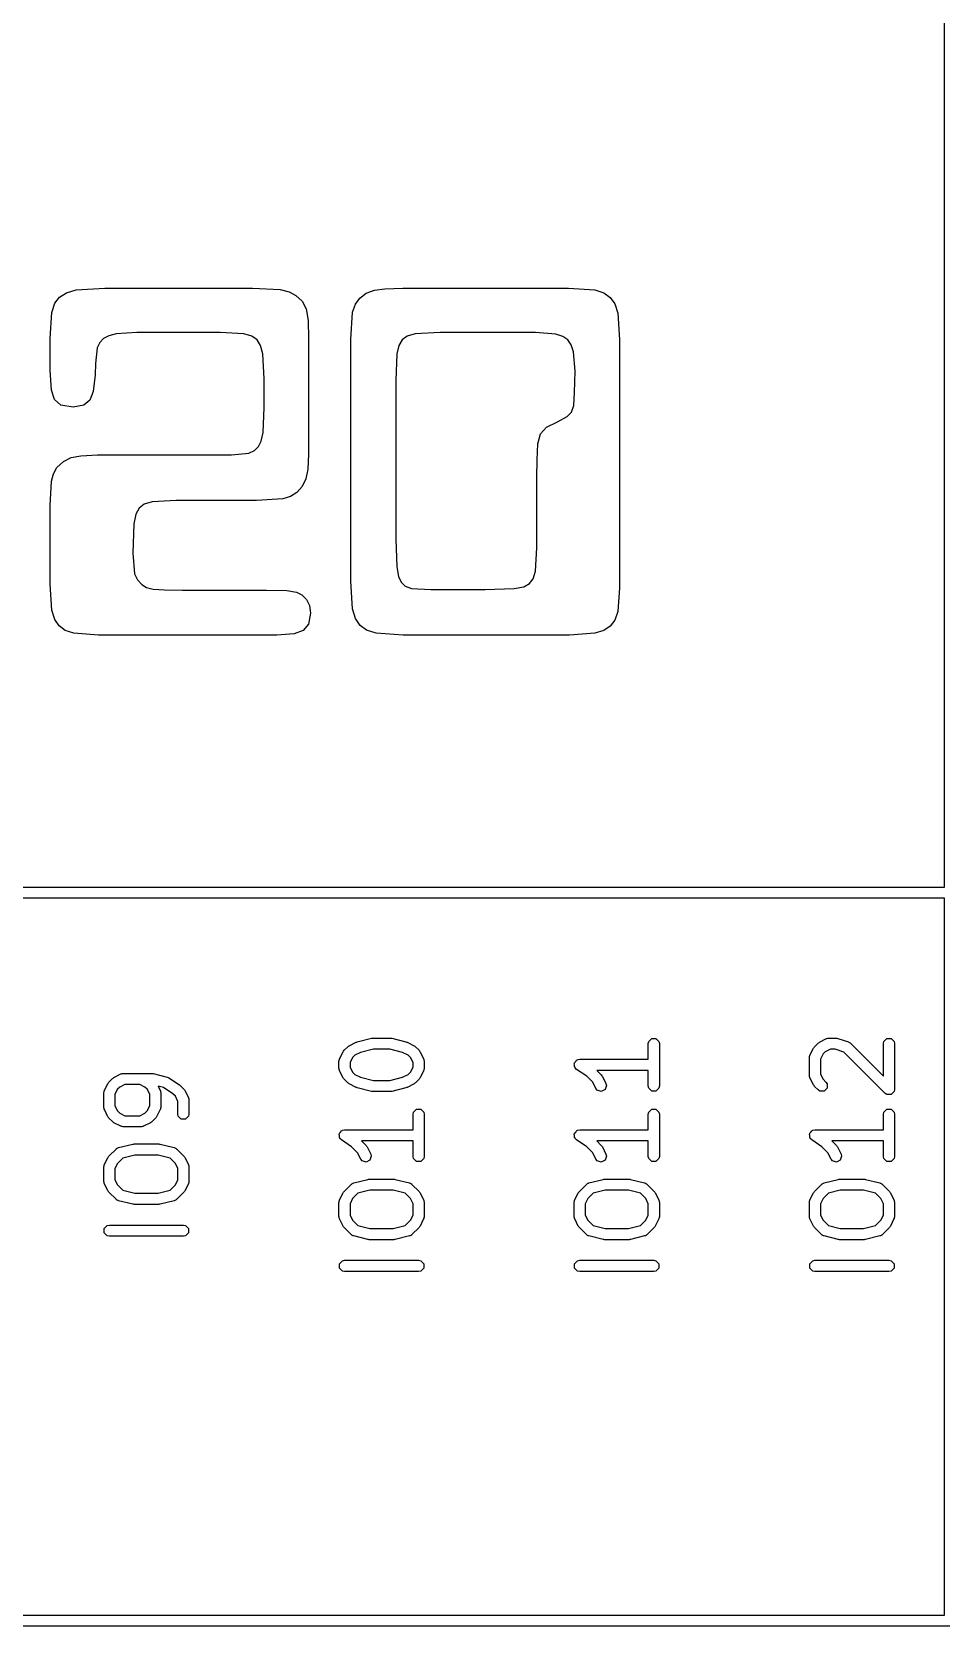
# Model space of a CAD drawing. Extents: x 172.1 to 230.8, y -103.3 to -68.9.
# Drawn here: x 209.83 to 219.71, y -103.32 to -86.11 of the extents above; entities that cross this region are included whole.
import ezdxf

# ---------------------------------------------------------------- set-up
doc = ezdxf.new("R2010")
doc.units = 0
doc.layers.add('BLACK', color=7, linetype='CONTINUOUS')

msp = doc.modelspace()

# ---------------------------------------------------------------- linework, layer by layer
at = {"layer": 'BLACK', "linetype": 'CONTINUOUS'}
for p, q in [((219.681576, -95.34), (219.681576, -77.46)), ((210.075342, -89.036637), (210.126448, -88.969057)), ((210.126448, -88.969057), (210.199422, -88.922483)), ((210.199422, -88.922483), (210.305966, -88.891632)), ((210.305966, -88.891632), (210.613224, -88.871849)), ((210.613224, -88.871849), (212.208129, -88.871849)), ((212.208129, -88.871849), (212.509525, -88.888946)), ((212.509525, -88.888946), (212.607216, -88.914271)), ((212.607216, -88.914271), (212.67732, -88.951472)), ((212.67732, -88.951472), (212.745708, -89.0118)), ((213.321047, -89.045439), (213.368283, -88.980293)), ((213.368283, -88.980293), (213.438809, -88.927912)), ((213.438809, -88.927912), (213.528018, -88.894563)), ((213.528018, -88.894563), (213.638647, -88.878633)), ((213.638647, -88.878633), (213.832833, -88.871849)), ((213.832833, -88.871849), (215.623621, -88.871849)), ((215.623621, -88.871849), (215.905722, -88.891632)), ((215.905722, -88.891632), (216.004452, -88.92291)), ((216.004452, -88.92291), (216.074005, -88.971988)), ((216.074005, -88.971988), (216.12294, -89.041931)), ((210.023377, -89.416755), (210.043161, -89.134654)), ((210.043161, -89.134654), (210.075342, -89.036637)), ((212.745708, -89.0118), (212.789183, -89.095087)), ((212.789183, -89.095087), (212.809211, -89.222826)), ((213.271074, -89.42799), (213.290858, -89.131967)), ((213.290858, -89.131967), (213.321047, -89.045439)), ((216.12294, -89.041931), (216.154361, -89.143203)), ((216.154361, -89.143203), (216.174145, -89.42799)), ((212.809211, -89.222826), (212.814829, -89.416755)), ((210.023377, -89.758206), (210.023377, -89.416755)), ((210.533845, -89.517871), (210.514794, -89.685666)), ((210.56055, -89.460934), (210.533845, -89.517871)), ((210.6015, -89.417243), (210.56055, -89.460934)), ((210.656376, -89.386583), (210.6015, -89.417243)), ((210.735589, -89.365708), (210.656376, -89.386583)), ((210.960293, -89.351786), (210.735589, -89.365708)), ((211.861304, -89.351786), (210.960293, -89.351786)), ((212.116294, -89.365708), (211.861304, -89.351786)), ((212.201271, -89.390029), (212.116294, -89.365708)), ((212.258443, -89.430676), (212.201271, -89.390029)), ((212.297071, -89.490566), (212.258443, -89.430676)), ((212.320969, -89.58113), (212.297071, -89.490566)), ((212.814829, -89.416755), (212.814829, -90.664836)), ((213.271074, -89.870069), (213.271074, -89.42799)), ((213.789006, -89.49044), (213.76762, -89.583817)), ((213.824528, -89.430676), (213.789006, -89.49044)), ((213.879836, -89.390277), (213.824528, -89.430676)), ((213.966678, -89.365708), (213.879836, -89.390277)), ((214.235833, -89.351786), (213.966678, -89.365708)), ((215.265561, -89.351786), (214.235833, -89.351786)), ((215.484159, -89.368394), (215.265561, -89.351786)), ((215.562014, -89.393513), (215.484159, -89.368394)), ((215.615317, -89.430921), (215.562014, -89.393513)), ((215.652791, -89.48367), (215.615317, -89.430921)), ((215.677599, -89.559148), (215.652791, -89.48367)), ((216.174145, -89.42799), (216.174145, -92.108555)), ((210.514794, -89.685666), (210.509176, -89.808764)), ((212.334647, -89.853217), (212.320969, -89.58113)), ((213.76762, -89.583817), (213.756629, -89.870069)), ((215.694207, -89.769441), (215.677599, -89.559148)), ((210.038862, -89.975026), (210.023377, -89.758206)), ((210.509176, -89.808764), (210.489628, -89.990192)), ((212.334647, -90.161207), (212.334647, -89.853217)), ((215.68859, -89.998785), (215.694207, -89.769441)), ((210.072714, -90.076699), (210.038862, -89.975026)), ((210.489628, -89.990192), (210.454221, -90.082316)), ((213.271074, -92.035771), (213.271074, -89.870069)), ((213.756629, -89.870069), (213.756629, -91.582456)), ((215.678524, -90.140636), (215.68859, -89.998785)), ((210.140962, -90.13485), (210.072714, -90.076699)), ((210.272016, -90.157787), (210.140962, -90.13485)), ((210.388808, -90.13685), (210.272016, -90.157787)), ((210.454221, -90.082316), (210.388808, -90.13685)), ((212.323412, -90.430851), (212.334647, -90.161207)), ((215.656106, -90.2103), (215.678524, -90.140636)), ((215.320272, -90.445505), (215.386461, -90.37321)), ((215.386461, -90.37321), (215.50321, -90.316057)), ((215.50321, -90.316057), (215.608694, -90.260127)), ((215.608694, -90.260127), (215.656106, -90.2103)), ((212.274808, -90.58448), (212.304187, -90.52528)), ((212.304187, -90.52528), (212.323412, -90.430851)), ((215.291207, -90.554438), (215.320272, -90.445505)), ((210.168574, -90.743136), (210.252233, -90.702205)), ((210.252233, -90.702205), (210.356137, -90.682111)), ((210.356137, -90.682111), (210.535066, -90.673628)), ((210.535066, -90.673628), (211.821981, -90.673628)), ((211.821981, -90.673628), (211.984403, -90.673628)), ((211.984403, -90.673628), (212.16905, -90.654577)), ((212.16905, -90.654577), (212.230294, -90.627039)), ((212.230294, -90.627039), (212.274808, -90.58448)), ((212.814829, -90.664836), (212.806517, -90.828975)), ((215.285589, -90.726385), (215.291207, -90.554438)), ((210.037543, -90.956706), (210.060042, -90.878377)), ((210.060042, -90.878377), (210.097627, -90.811137)), ((210.097627, -90.811137), (210.168574, -90.743136)), ((212.806517, -90.828975), (212.786252, -90.930816)), ((215.279972, -90.91665), (215.285589, -90.726385)), ((210.023377, -91.218778), (210.037543, -90.956706)), ((212.747358, -91.014046), (212.688799, -91.079316)), ((212.786252, -90.930816), (212.747358, -91.014046)), ((215.279972, -91.677711), (215.279972, -90.91665)), ((210.023377, -92.069476), (210.023377, -91.218778)), ((211.041164, -91.204389), (210.985694, -91.249309)), ((211.124912, -91.178722), (211.041164, -91.204389)), ((211.385519, -91.165045), (211.124912, -91.178722)), ((212.25307, -91.165045), (211.385519, -91.165045)), ((212.537613, -91.147948), (212.25307, -91.165045)), ((212.620413, -91.121823), (212.537613, -91.147948)), ((212.688799, -91.079316), (212.620413, -91.121823)), ((210.950213, -91.315185), (210.928785, -91.419302)), ((210.985694, -91.249309), (210.950213, -91.315185)), ((210.928785, -91.419302), (210.917794, -91.733642)), ((213.756629, -91.582456), (213.76762, -91.883119)), ((210.917794, -91.733642), (210.936845, -91.957369)), ((215.266294, -91.930013), (215.279972, -91.677711)), ((213.76762, -91.883119), (213.786511, -91.985705)), ((215.241884, -92.011282), (215.266294, -91.930013)), ((210.043161, -92.351332), (210.023377, -92.069476)), ((210.936845, -91.957369), (210.966241, -92.023777)), ((210.966241, -92.023777), (211.015736, -92.074605)), ((211.015736, -92.074605), (211.064096, -92.10709)), ((213.290858, -92.334724), (213.271074, -92.035771)), ((213.786511, -91.985705), (213.813782, -92.047739)), ((213.813782, -92.047739), (213.857694, -92.090603)), ((213.857694, -92.090603), (213.925157, -92.11515)), ((215.03695, -92.117592), (215.140485, -92.096638)), ((215.140485, -92.096638), (215.201325, -92.063614)), ((215.201325, -92.063614), (215.241884, -92.011282)), ((211.064096, -92.10709), (211.137613, -92.12321)), ((211.137613, -92.12321), (211.259979, -92.131514)), ((211.259979, -92.131514), (211.452686, -92.1342)), ((211.452686, -92.1342), (212.359316, -92.1342)), ((212.359316, -92.1342), (212.581088, -92.137131)), ((212.581088, -92.137131), (212.686357, -92.157159)), ((212.686357, -92.157159), (212.744173, -92.184803)), ((212.744173, -92.184803), (212.793579, -92.235561)), ((212.793579, -92.235561), (212.825783, -92.301439)), ((213.925157, -92.11515), (214.134961, -92.128583)), ((214.134961, -92.128583), (214.722609, -92.128583)), ((214.722609, -92.128583), (215.03695, -92.117592)), ((216.174145, -92.108555), (216.154117, -92.365498)), ((210.073951, -92.450164), (210.043161, -92.351332)), ((212.837055, -92.38284), (212.81496, -92.499589)), ((212.825783, -92.301439), (212.837055, -92.38284)), ((213.32207, -92.439129), (213.290858, -92.334724)), ((213.370969, -92.514242), (213.32207, -92.439129)), ((216.154117, -92.365498), (216.123159, -92.45642)), ((210.12083, -92.519616), (210.073951, -92.450164)), ((210.187399, -92.568908), (210.12083, -92.519616)), ((210.280809, -92.600216), (210.187399, -92.568908)), ((210.546057, -92.62), (210.280809, -92.600216)), ((212.658161, -92.604262), (212.471179, -92.62)), ((212.755966, -92.567976), (212.658161, -92.604262)), ((212.81496, -92.499589), (212.755966, -92.567976)), ((213.441995, -92.567431), (213.370969, -92.514242)), ((213.545115, -92.600216), (213.441995, -92.567431)), ((213.83845, -92.62), (213.545115, -92.600216)), ((215.908408, -92.600216), (215.634856, -92.62)), ((216.004864, -92.569733), (215.908408, -92.600216)), ((216.073761, -92.522791), (216.004864, -92.569733)), ((216.123159, -92.45642), (216.073761, -92.522791)), ((212.471179, -92.62), (210.546057, -92.62)), ((215.634856, -92.62), (213.83845, -92.62)), ((206.78, -95.34), (219.681576, -95.34)), ((219.681576, -95.46), (206.72, -95.46)), ((219.681576, -103.200997), (219.681576, -95.46)), ((213.199524, -97.102811), (213.237618, -97.064716)), ((213.237618, -97.064716), (213.245612, -97.059373)), ((213.245612, -97.059373), (213.253212, -97.053476)), ((213.253212, -97.053476), (213.329404, -97.015381)), ((213.329404, -97.015381), (213.33574, -97.013645)), ((213.33574, -97.013645), (213.341684, -97.010838)), ((213.341684, -97.010838), (213.494065, -96.972743)), ((213.516001, -97.090952), (213.377177, -97.125658)), ((213.494065, -96.972743), (213.501409, -96.972385)), ((213.501409, -96.972385), (213.508617, -96.970952)), ((213.508617, -96.970952), (213.699093, -96.970952)), ((213.691705, -97.090952), (213.516001, -97.090952)), ((213.830532, -97.125658), (213.691705, -97.090952)), ((213.699093, -96.970952), (213.7063, -96.972385)), ((213.7063, -96.972385), (213.713645, -96.972743)), ((213.713645, -96.972743), (213.866026, -97.010839)), ((213.866026, -97.010839), (213.871965, -97.013644)), ((213.871965, -97.013644), (213.878307, -97.015381)), ((213.878307, -97.015381), (213.954497, -97.053476)), ((213.954497, -97.053476), (213.962095, -97.059373)), ((213.962095, -97.059373), (213.97009, -97.064715)), ((213.97009, -97.064715), (214.008186, -97.10281)), ((216.483855, -97.030952), (216.488422, -97.007991)), ((216.483855, -97.199523), (216.483855, -97.030952)), ((216.488422, -97.007991), (216.520894, -96.975519)), ((216.520894, -96.975519), (216.566816, -96.975519)), ((216.566816, -96.975519), (216.599288, -97.007991)), ((216.599288, -97.007991), (216.603855, -97.030952)), ((216.603855, -97.030952), (216.603855, -97.488095)), ((218.230189, -97.1565), (218.268284, -97.080309)), ((218.268284, -97.080309), (218.274186, -97.072703)), ((218.274186, -97.072703), (218.279524, -97.064716)), ((218.279524, -97.064716), (218.317618, -97.026621)), ((218.317618, -97.026621), (218.325612, -97.021278)), ((218.325612, -97.021278), (218.333212, -97.015381)), ((218.333212, -97.015381), (218.409404, -96.977286)), ((218.450401, -97.090952), (218.395585, -97.118359)), ((218.409404, -96.977286), (218.412301, -96.976492)), ((218.412301, -96.976492), (218.413275, -96.975519)), ((218.413275, -96.975519), (218.422709, -96.973642)), ((218.422709, -96.973642), (218.431983, -96.971103)), ((218.431983, -96.971103), (218.433288, -96.971538)), ((218.433288, -96.971538), (218.436236, -96.970952)), ((218.436236, -96.970952), (218.512426, -96.970952)), ((218.502689, -97.090952), (218.450401, -97.090952)), ((218.594302, -97.121489), (218.502689, -97.090952)), ((218.512426, -96.970952), (218.521859, -96.972828)), ((218.521859, -96.972828), (218.5314, -96.974031)), ((218.5314, -96.974031), (218.645686, -97.012126)), ((218.645686, -97.012126), (218.648296, -97.013614)), ((218.648296, -97.013614), (218.649673, -97.013614)), ((218.649673, -97.013614), (218.657662, -97.018952)), ((218.657662, -97.018952), (218.666024, -97.023719)), ((218.666024, -97.023719), (218.66664, -97.024952)), ((218.66664, -97.024952), (218.669138, -97.026621)), ((218.669138, -97.026621), (219.023855, -97.381337)), ((219.023855, -97.030952), (219.028422, -97.007991)), ((219.023855, -97.381337), (219.023855, -97.030952)), ((219.028422, -97.007991), (219.060894, -96.975519)), ((219.060894, -96.975519), (219.106816, -96.975519)), ((219.106816, -96.975519), (219.139288, -97.007991)), ((219.139288, -97.007991), (219.143855, -97.030952)), ((219.143855, -97.030952), (219.143855, -97.52619)), ((213.143855, -97.221428), (213.144441, -97.21848)), ((213.143855, -97.297618), (213.143855, -97.221428)), ((213.144006, -97.217175), (213.146545, -97.207899)), ((213.144441, -97.21848), (213.144006, -97.217175)), ((213.146545, -97.207899), (213.148422, -97.198467)), ((213.148422, -97.198467), (213.149395, -97.197493)), ((213.149395, -97.197493), (213.150189, -97.194595)), ((213.150189, -97.194595), (213.188284, -97.118404)), ((213.188284, -97.118404), (213.194186, -97.110798)), ((213.194186, -97.110798), (213.199524, -97.102811)), ((213.291262, -97.180777), (213.263855, -97.235592)), ((213.263855, -97.235592), (213.263855, -97.283453)), ((213.315585, -97.156454), (213.291262, -97.180777)), ((213.377177, -97.125658), (213.315585, -97.156454)), ((213.892123, -97.156454), (213.830532, -97.125658)), ((213.916448, -97.180778), (213.892123, -97.156454)), ((213.943855, -97.235592), (213.916448, -97.180778)), ((213.943855, -97.283453), (213.943855, -97.235592)), ((214.008186, -97.10281), (214.013528, -97.110804)), ((214.013528, -97.110804), (214.019426, -97.118404)), ((214.019426, -97.118404), (214.057521, -97.194596)), ((214.057521, -97.194596), (214.058314, -97.197493)), ((214.058314, -97.197493), (214.059288, -97.198467)), ((214.059288, -97.198467), (214.061164, -97.207901)), ((214.061164, -97.207901), (214.063704, -97.217175)), ((214.063704, -97.217175), (214.063268, -97.21848)), ((214.063268, -97.21848), (214.063855, -97.221428)), ((214.063855, -97.221428), (214.063855, -97.297618)), ((215.684996, -97.247879), (215.688422, -97.242739)), ((215.688422, -97.26501), (215.684996, -97.247879)), ((215.688422, -97.236562), (215.700777, -97.224206)), ((215.688422, -97.242739), (215.688422, -97.236562)), ((215.688422, -97.282484), (215.688422, -97.26501)), ((215.700777, -97.224206), (215.710469, -97.209669)), ((215.710469, -97.209669), (215.716526, -97.208457)), ((215.716526, -97.208457), (215.720894, -97.20409)), ((215.720894, -97.20409), (215.743855, -97.199523)), ((215.743855, -97.199523), (216.483855, -97.199523)), ((218.223855, -97.183333), (218.224441, -97.180385)), ((218.223855, -97.373809), (218.223855, -97.183333)), ((218.224006, -97.17908), (218.226545, -97.169804)), ((218.224441, -97.180385), (218.224006, -97.17908)), ((218.226545, -97.169804), (218.228422, -97.160372)), ((218.228422, -97.160372), (218.229395, -97.159398)), ((218.229395, -97.159398), (218.230189, -97.1565)), ((218.371262, -97.142682), (218.343855, -97.197497)), ((218.343855, -97.197497), (218.343855, -97.359644)), ((218.395585, -97.118359), (218.371262, -97.142682)), ((219.041429, -97.568617), (218.594302, -97.121489)), ((210.659524, -97.445669), (210.697618, -97.407574)), ((210.697618, -97.407574), (210.705612, -97.402231)), ((210.705612, -97.402231), (210.713212, -97.396334)), ((210.713212, -97.396334), (210.789404, -97.358239)), ((210.789404, -97.358239), (210.792301, -97.357445)), ((210.792301, -97.357445), (210.793275, -97.356472)), ((210.793275, -97.356472), (210.802709, -97.354595)), ((210.802709, -97.354595), (210.811983, -97.352056)), ((210.811983, -97.352056), (210.813288, -97.352491)), ((210.813288, -97.352491), (210.816236, -97.351905)), ((210.816236, -97.351905), (211.120998, -97.351905)), ((211.120998, -97.351905), (211.128205, -97.353338)), ((211.128205, -97.353338), (211.13555, -97.353696)), ((211.13555, -97.353696), (211.287931, -97.391792)), ((211.287931, -97.391792), (211.297183, -97.396162)), ((211.297183, -97.396162), (211.306661, -97.400077)), ((211.306661, -97.400077), (211.420946, -97.476267)), ((213.144441, -97.300565), (213.143855, -97.297618)), ((213.144006, -97.301871), (213.144441, -97.300565)), ((213.146545, -97.311146), (213.144006, -97.301871)), ((213.148422, -97.320579), (213.146545, -97.311146)), ((213.149395, -97.321552), (213.148422, -97.320579)), ((213.150189, -97.324451), (213.149395, -97.321552)), ((213.188284, -97.400642), (213.150189, -97.324451)), ((213.194186, -97.408247), (213.188284, -97.400642)), ((213.199524, -97.416235), (213.194186, -97.408247)), ((213.237618, -97.45433), (213.199524, -97.416235)), ((213.263855, -97.283453), (213.291262, -97.338268)), ((213.291262, -97.338268), (213.315585, -97.362591)), ((213.315585, -97.362591), (213.377181, -97.393389)), ((213.377181, -97.393389), (213.516001, -97.428095)), ((213.516001, -97.428095), (213.691709, -97.428095)), ((213.691709, -97.428095), (213.830531, -97.393387)), ((213.830531, -97.393387), (213.892123, -97.362591)), ((213.892123, -97.362591), (213.916448, -97.338267)), ((213.916448, -97.338267), (213.943855, -97.283453)), ((214.008186, -97.416236), (213.97009, -97.454331)), ((214.013528, -97.408241), (214.008186, -97.416236)), ((214.019426, -97.400642), (214.013528, -97.408241)), ((214.057521, -97.32445), (214.019426, -97.400642)), ((214.058314, -97.321552), (214.057521, -97.32445)), ((214.059288, -97.320579), (214.058314, -97.321552)), ((214.061164, -97.311144), (214.059288, -97.320579)), ((214.063704, -97.301871), (214.061164, -97.311144)), ((214.063855, -97.297618), (214.063268, -97.300565)), ((214.063268, -97.300565), (214.063704, -97.301871)), ((215.692789, -97.286851), (215.688422, -97.282484)), ((215.694001, -97.292909), (215.692789, -97.286851)), ((215.710573, -97.309446), (215.694001, -97.292909)), ((215.819914, -97.38234), (215.710573, -97.309446)), ((215.885018, -97.447445), (215.819914, -97.38234)), ((216.483855, -97.319523), (215.926802, -97.319523)), ((215.926802, -97.319523), (215.976757, -97.369478)), ((215.976757, -97.369478), (215.982094, -97.377465)), ((215.982094, -97.377465), (215.987997, -97.385071)), ((215.987997, -97.385071), (216.026092, -97.461263)), ((216.483855, -97.488095), (216.483855, -97.319523)), ((218.224441, -97.376756), (218.223855, -97.373809)), ((218.224006, -97.378062), (218.224441, -97.376756)), ((218.226545, -97.387337), (218.224006, -97.378062)), ((218.228422, -97.39677), (218.226545, -97.387337)), ((218.229395, -97.397743), (218.228422, -97.39677)), ((218.230189, -97.400642), (218.229395, -97.397743)), ((218.268284, -97.476832), (218.230189, -97.400642)), ((218.343855, -97.359644), (218.371262, -97.414458)), ((218.371262, -97.414458), (218.402472, -97.445669)), ((210.603855, -97.564286), (210.604441, -97.561338)), ((210.603855, -97.716667), (210.603855, -97.564286)), ((210.604006, -97.560033), (210.606545, -97.550757)), ((210.604441, -97.561338), (210.604006, -97.560033)), ((210.606545, -97.550757), (210.608422, -97.541325)), ((210.608422, -97.541325), (210.609395, -97.540351)), ((210.609395, -97.540351), (210.610189, -97.537453)), ((210.610189, -97.537453), (210.648284, -97.461262)), ((210.648284, -97.461262), (210.654186, -97.453656)), ((210.654186, -97.453656), (210.659524, -97.445669)), ((210.751262, -97.523635), (210.723855, -97.57845)), ((210.723855, -97.57845), (210.723855, -97.702502)), ((210.775585, -97.499312), (210.751262, -97.523635)), ((210.830401, -97.471905), (210.775585, -97.499312)), ((210.992547, -97.471905), (210.830401, -97.471905)), ((211.047361, -97.499312), (210.992547, -97.471905)), ((211.071686, -97.523636), (211.047361, -97.499312)), ((211.099093, -97.57845), (211.071686, -97.523636)), ((211.099093, -97.702502), (211.099093, -97.57845)), ((211.248745, -97.505688), (211.189467, -97.490869)), ((211.189467, -97.490869), (211.212759, -97.537454)), ((211.212759, -97.537454), (211.213552, -97.540351)), ((211.213552, -97.540351), (211.214526, -97.541325)), ((211.214526, -97.541325), (211.216402, -97.550759)), ((211.216402, -97.550759), (211.218942, -97.560033)), ((211.218942, -97.560033), (211.218506, -97.561338)), ((211.218506, -97.561338), (211.219093, -97.564286)), ((211.219093, -97.564286), (211.219093, -97.716667)), ((211.349441, -97.572819), (211.248745, -97.505688)), ((211.376447, -97.599825), (211.349441, -97.572819)), ((211.403855, -97.654641), (211.376447, -97.599825)), ((211.420946, -97.476267), (211.425152, -97.480464)), ((211.425152, -97.480464), (211.43009, -97.483764)), ((211.43009, -97.483764), (211.468186, -97.52186)), ((211.468186, -97.52186), (211.473525, -97.529851)), ((211.473525, -97.529851), (211.479426, -97.537453)), ((211.479426, -97.537453), (211.517521, -97.613643)), ((213.245612, -97.459672), (213.237618, -97.45433)), ((213.253212, -97.46557), (213.245612, -97.459672)), ((213.329404, -97.503665), (213.253212, -97.46557)), ((213.335743, -97.505401), (213.329404, -97.503665)), ((213.341684, -97.508207), (213.335743, -97.505401)), ((213.494065, -97.546304), (213.341684, -97.508207)), ((213.501409, -97.546661), (213.494065, -97.546304)), ((213.508617, -97.548095), (213.501409, -97.546661)), ((213.699093, -97.548095), (213.508617, -97.548095)), ((213.706304, -97.54666), (213.699093, -97.548095)), ((213.713645, -97.546303), (213.706304, -97.54666)), ((213.866026, -97.508207), (213.713645, -97.546303)), ((213.871965, -97.505401), (213.866026, -97.508207)), ((213.878307, -97.503665), (213.871965, -97.505401)), ((213.954497, -97.46557), (213.878307, -97.503665)), ((213.962095, -97.459672), (213.954497, -97.46557)), ((213.97009, -97.454331), (213.962095, -97.459672)), ((215.91876, -97.514928), (215.885018, -97.447445)), ((215.933113, -97.533422), (215.91876, -97.514928)), ((215.976679, -97.547944), (215.933113, -97.533422)), ((216.017753, -97.527408), (215.976679, -97.547944)), ((216.032275, -97.483842), (216.017753, -97.527408)), ((216.026092, -97.461263), (216.032275, -97.483842)), ((216.488422, -97.511056), (216.483855, -97.488095)), ((216.520894, -97.543528), (216.488422, -97.511056)), ((216.566816, -97.543528), (216.520894, -97.543528)), ((216.599288, -97.511056), (216.566816, -97.543528)), ((216.603855, -97.488095), (216.599288, -97.511056)), ((218.274181, -97.48443), (218.268284, -97.476832)), ((218.279523, -97.492425), (218.274181, -97.48443)), ((218.317618, -97.530521), (218.279523, -97.492425)), ((218.337083, -97.543528), (218.317618, -97.530521)), ((218.383005, -97.543528), (218.337083, -97.543528)), ((218.415478, -97.511057), (218.383005, -97.543528)), ((218.402472, -97.445669), (218.415478, -97.465134)), ((218.415478, -97.465134), (218.415478, -97.511057)), ((219.060894, -97.581623), (219.041429, -97.568617)), ((219.106816, -97.581623), (219.060894, -97.581623)), ((219.139288, -97.549151), (219.106816, -97.581623)), ((219.143855, -97.52619), (219.139288, -97.549151)), ((210.604441, -97.719614), (210.603855, -97.716667)), ((210.604006, -97.72092), (210.604441, -97.719614)), ((210.606545, -97.730195), (210.604006, -97.72092)), ((210.608422, -97.739628), (210.606545, -97.730195)), ((210.609395, -97.740601), (210.608422, -97.739628)), ((210.610189, -97.7435), (210.609395, -97.740601)), ((210.648284, -97.81969), (210.610189, -97.7435)), ((210.723855, -97.702502), (210.751262, -97.757317)), ((210.751262, -97.757317), (210.775587, -97.781641)), ((210.775587, -97.781641), (210.830401, -97.809048)), ((210.992549, -97.809048), (211.04736, -97.781641)), ((211.04736, -97.781641), (211.071686, -97.757315)), ((211.071686, -97.757315), (211.099093, -97.702502)), ((211.212759, -97.7435), (211.174664, -97.81969)), ((211.213552, -97.740601), (211.212759, -97.7435)), ((211.214526, -97.739628), (211.213552, -97.740601)), ((211.216402, -97.730195), (211.214526, -97.739628)), ((211.218942, -97.72092), (211.216402, -97.730195)), ((211.219093, -97.716667), (211.218506, -97.719614)), ((211.218506, -97.719614), (211.218942, -97.72092)), ((211.403855, -97.792857), (211.403855, -97.654641)), ((211.517521, -97.613643), (211.518314, -97.616541)), ((211.518314, -97.616541), (211.519288, -97.617515)), ((211.519288, -97.617515), (211.521164, -97.626947)), ((211.521164, -97.626947), (211.523704, -97.636223)), ((211.523704, -97.636223), (211.523268, -97.637528)), ((211.523268, -97.637528), (211.523855, -97.640476)), ((211.523855, -97.640476), (211.523855, -97.792857)), ((213.943855, -97.792857), (213.948422, -97.769896)), ((213.948422, -97.769896), (213.980894, -97.737424)), ((213.980894, -97.737424), (214.026816, -97.737424)), ((214.026816, -97.737424), (214.059288, -97.769896)), ((214.059288, -97.769896), (214.063855, -97.792857)), ((216.483855, -97.792857), (216.488422, -97.769896)), ((216.488422, -97.769896), (216.520894, -97.737424)), ((216.520894, -97.737424), (216.566816, -97.737424)), ((216.566816, -97.737424), (216.599288, -97.769896)), ((216.599288, -97.769896), (216.603855, -97.792857)), ((219.023855, -97.792857), (219.028422, -97.769896)), ((219.028422, -97.769896), (219.060894, -97.737424)), ((219.060894, -97.737424), (219.106816, -97.737424)), ((219.106816, -97.737424), (219.139288, -97.769896)), ((219.139288, -97.769896), (219.143855, -97.792857)), ((210.654184, -97.827291), (210.648284, -97.81969)), ((210.659524, -97.835283), (210.654184, -97.827291)), ((210.697618, -97.873378), (210.659524, -97.835283)), ((210.705618, -97.878724), (210.697618, -97.873378)), ((210.713212, -97.884617), (210.705618, -97.878724)), ((210.789403, -97.922713), (210.713212, -97.884617)), ((210.7923, -97.923506), (210.789403, -97.922713)), ((210.793275, -97.924481), (210.7923, -97.923506)), ((210.802711, -97.926357), (210.793275, -97.924481)), ((210.811982, -97.928897), (210.802711, -97.926357)), ((210.813288, -97.928461), (210.811982, -97.928897)), ((210.816236, -97.929048), (210.813288, -97.928461)), ((211.006712, -97.929048), (210.816236, -97.929048)), ((210.830401, -97.809048), (210.992549, -97.809048)), ((211.009659, -97.928461), (211.006712, -97.929048)), ((211.010966, -97.928897), (211.009659, -97.928461)), ((211.020236, -97.926357), (211.010966, -97.928897)), ((211.029673, -97.924481), (211.020236, -97.926357)), ((211.030647, -97.923506), (211.029673, -97.924481)), ((211.033545, -97.922713), (211.030647, -97.923506)), ((211.109735, -97.884618), (211.033545, -97.922713)), ((211.117333, -97.87872), (211.109735, -97.884618)), ((211.125328, -97.873379), (211.117333, -97.87872)), ((211.163424, -97.835284), (211.125328, -97.873379)), ((211.168768, -97.827285), (211.163424, -97.835284)), ((211.174664, -97.81969), (211.168768, -97.827285)), ((211.408422, -97.815818), (211.403855, -97.792857)), ((211.440894, -97.84829), (211.408422, -97.815818)), ((211.486816, -97.84829), (211.440894, -97.84829)), ((211.519288, -97.815818), (211.486816, -97.84829)), ((211.523855, -97.792857), (211.519288, -97.815818)), ((213.943855, -97.961428), (213.943855, -97.792857)), ((214.063855, -97.792857), (214.063855, -98.25)), ((216.483855, -97.961428), (216.483855, -97.792857)), ((216.603855, -97.792857), (216.603855, -98.25)), ((219.023855, -97.961428), (219.023855, -97.792857)), ((219.143855, -97.792857), (219.143855, -98.25)), ((210.763588, -98.153695), (210.915969, -98.1156)), ((210.915969, -98.1156), (210.923313, -98.115242)), ((210.923313, -98.115242), (210.930521, -98.113809)), ((210.930521, -98.113809), (211.197188, -98.113809)), ((211.197188, -98.113809), (211.204395, -98.115242)), ((211.204395, -98.115242), (211.21174, -98.1156)), ((211.21174, -98.1156), (211.364121, -98.153696)), ((213.144996, -98.009784), (213.148422, -98.004644)), ((213.148422, -98.026915), (213.144996, -98.009784)), ((213.148422, -97.998467), (213.160777, -97.986111)), ((213.148422, -98.004644), (213.148422, -97.998467)), ((213.148422, -98.044389), (213.148422, -98.026915)), ((213.152789, -98.048756), (213.148422, -98.044389)), ((213.154001, -98.054814), (213.152789, -98.048756)), ((213.170573, -98.071351), (213.154001, -98.054814)), ((213.160777, -97.986111), (213.170469, -97.971574)), ((213.170469, -97.971574), (213.176526, -97.970362)), ((213.279914, -98.144245), (213.170573, -98.071351)), ((213.176526, -97.970362), (213.180894, -97.965995)), ((213.180894, -97.965995), (213.203855, -97.961428)), ((213.203855, -97.961428), (213.943855, -97.961428)), ((213.943855, -98.081428), (213.386802, -98.081428)), ((213.386802, -98.081428), (213.436757, -98.131383)), ((213.943855, -98.25), (213.943855, -98.081428)), ((215.684996, -98.009784), (215.688422, -98.004644)), ((215.688422, -98.026915), (215.684996, -98.009784)), ((215.688422, -97.998467), (215.700777, -97.986111)), ((215.688422, -98.004644), (215.688422, -97.998467)), ((215.688422, -98.044389), (215.688422, -98.026915)), ((215.692789, -98.048756), (215.688422, -98.044389)), ((215.694001, -98.054814), (215.692789, -98.048756)), ((215.710573, -98.071351), (215.694001, -98.054814)), ((215.700777, -97.986111), (215.710469, -97.971574)), ((215.710469, -97.971574), (215.716526, -97.970362)), ((215.819914, -98.144245), (215.710573, -98.071351)), ((215.716526, -97.970362), (215.720894, -97.965995)), ((215.720894, -97.965995), (215.743855, -97.961428)), ((215.743855, -97.961428), (216.483855, -97.961428)), ((216.483855, -98.081428), (215.926802, -98.081428)), ((215.926802, -98.081428), (215.976757, -98.131383)), ((216.483855, -98.25), (216.483855, -98.081428)), ((218.224996, -98.009784), (218.228422, -98.004644)), ((218.228422, -98.026915), (218.224996, -98.009784)), ((218.228422, -97.998467), (218.240777, -97.986111)), ((218.228422, -98.004644), (218.228422, -97.998467)), ((218.228422, -98.044389), (218.228422, -98.026915)), ((218.232789, -98.048756), (218.228422, -98.044389)), ((218.234001, -98.054814), (218.232789, -98.048756)), ((218.250573, -98.071351), (218.234001, -98.054814)), ((218.240777, -97.986111), (218.250469, -97.971574)), ((218.250469, -97.971574), (218.256526, -97.970362)), ((218.359914, -98.144245), (218.250573, -98.071351)), ((218.256526, -97.970362), (218.260894, -97.965995)), ((218.260894, -97.965995), (218.283855, -97.961428)), ((218.283855, -97.961428), (219.023855, -97.961428)), ((219.023855, -98.081428), (218.466802, -98.081428)), ((218.466802, -98.081428), (218.516757, -98.131383)), ((219.023855, -98.25), (219.023855, -98.081428)), ((210.610189, -98.337452), (210.648284, -98.261262)), ((210.648284, -98.261262), (210.654179, -98.253665)), ((210.654179, -98.253665), (210.659523, -98.245669)), ((210.659523, -98.245669), (210.735714, -98.169478)), ((210.735714, -98.169478), (210.741116, -98.165868)), ((210.741116, -98.165868), (210.74242, -98.163695)), ((210.74242, -98.163695), (210.749068, -98.160554)), ((210.749068, -98.160554), (210.755179, -98.156471)), ((210.808814, -98.266082), (210.751262, -98.323635)), ((210.755179, -98.156471), (210.757712, -98.156471)), ((210.757712, -98.156471), (210.763588, -98.153695)), ((210.937905, -98.233809), (210.808814, -98.266082)), ((211.1898, -98.233809), (210.937905, -98.233809)), ((211.318895, -98.266082), (211.1898, -98.233809)), ((211.376447, -98.323635), (211.318895, -98.266082)), ((211.364121, -98.153696), (211.369996, -98.156471)), ((211.369996, -98.156471), (211.37253, -98.156471)), ((211.37253, -98.156471), (211.378642, -98.160555)), ((211.378642, -98.160555), (211.385289, -98.163695)), ((211.385289, -98.163695), (211.386592, -98.165868)), ((211.386592, -98.165868), (211.391995, -98.169478)), ((211.391995, -98.169478), (211.468186, -98.245668)), ((211.468186, -98.245668), (211.473528, -98.253663)), ((211.473528, -98.253663), (211.479426, -98.261262)), ((211.479426, -98.261262), (211.517521, -98.337452)), ((213.345018, -98.20935), (213.279914, -98.144245)), ((213.37876, -98.276833), (213.345018, -98.20935)), ((213.393113, -98.295327), (213.37876, -98.276833)), ((213.436679, -98.309849), (213.393113, -98.295327)), ((213.477753, -98.289313), (213.436679, -98.309849)), ((213.436757, -98.131383), (213.442094, -98.13937)), ((213.442094, -98.13937), (213.447997, -98.146976)), ((213.447997, -98.146976), (213.486092, -98.223168)), ((213.492275, -98.245747), (213.477753, -98.289313)), ((213.486092, -98.223168), (213.492275, -98.245747)), ((213.948422, -98.272961), (213.943855, -98.25)), ((213.980894, -98.305433), (213.948422, -98.272961)), ((214.059288, -98.272961), (214.026816, -98.305433)), ((214.063855, -98.25), (214.059288, -98.272961)), ((215.885018, -98.20935), (215.819914, -98.144245)), ((215.91876, -98.276833), (215.885018, -98.20935)), ((215.933113, -98.295327), (215.91876, -98.276833)), ((215.976679, -98.309849), (215.933113, -98.295327)), ((216.017753, -98.289313), (215.976679, -98.309849)), ((215.976757, -98.131383), (215.982094, -98.13937)), ((215.982094, -98.13937), (215.987997, -98.146976)), ((215.987997, -98.146976), (216.026092, -98.223168)), ((216.032275, -98.245747), (216.017753, -98.289313)), ((216.026092, -98.223168), (216.032275, -98.245747)), ((216.488422, -98.272961), (216.483855, -98.25)), ((216.520894, -98.305433), (216.488422, -98.272961)), ((216.599288, -98.272961), (216.566816, -98.305433)), ((216.603855, -98.25), (216.599288, -98.272961)), ((218.425018, -98.20935), (218.359914, -98.144245)), ((218.45876, -98.276833), (218.425018, -98.20935)), ((218.473113, -98.295327), (218.45876, -98.276833)), ((218.516679, -98.309849), (218.473113, -98.295327)), ((218.557753, -98.289313), (218.516679, -98.309849)), ((218.516757, -98.131383), (218.522094, -98.13937)), ((218.522094, -98.13937), (218.527997, -98.146976)), ((218.527997, -98.146976), (218.566092, -98.223168)), ((218.572275, -98.245747), (218.557753, -98.289313)), ((218.566092, -98.223168), (218.572275, -98.245747)), ((219.028422, -98.272961), (219.023855, -98.25)), ((219.060894, -98.305433), (219.028422, -98.272961)), ((219.139288, -98.272961), (219.106816, -98.305433)), ((219.143855, -98.25), (219.139288, -98.272961)), ((210.603855, -98.364285), (210.604441, -98.361337)), ((210.603855, -98.516666), (210.603855, -98.364285)), ((210.604006, -98.360032), (210.606545, -98.350756)), ((210.604441, -98.361337), (210.604006, -98.360032)), ((210.606545, -98.350756), (210.608422, -98.341324)), ((210.608422, -98.341324), (210.609395, -98.34035)), ((210.609395, -98.34035), (210.610189, -98.337452)), ((210.751262, -98.323635), (210.723855, -98.37845)), ((210.723855, -98.37845), (210.723855, -98.502501)), ((211.403855, -98.37845), (211.376447, -98.323635)), ((211.403855, -98.502501), (211.403855, -98.37845)), ((211.517521, -98.337452), (211.518314, -98.34035)), ((211.518314, -98.34035), (211.519288, -98.341324)), ((211.519288, -98.341324), (211.521164, -98.350756)), ((211.521164, -98.350756), (211.523704, -98.360032)), ((211.523704, -98.360032), (211.523268, -98.361337)), ((211.523268, -98.361337), (211.523855, -98.364285)), ((211.523855, -98.364285), (211.523855, -98.516666)), ((214.026816, -98.305433), (213.980894, -98.305433)), ((216.566816, -98.305433), (216.520894, -98.305433)), ((219.106816, -98.305433), (219.060894, -98.305433)), ((210.604441, -98.519613), (210.603855, -98.516666)), ((210.604006, -98.520919), (210.604441, -98.519613)), ((210.606545, -98.530194), (210.604006, -98.520919)), ((210.608422, -98.539627), (210.606545, -98.530194)), ((210.609395, -98.5406), (210.608422, -98.539627)), ((210.610189, -98.543499), (210.609395, -98.5406)), ((210.648284, -98.61969), (210.610189, -98.543499)), ((210.654186, -98.627295), (210.648284, -98.61969)), ((210.659524, -98.635283), (210.654186, -98.627295)), ((210.735714, -98.711473), (210.659524, -98.635283)), ((210.723855, -98.502501), (210.751262, -98.557317)), ((210.751262, -98.557317), (210.808814, -98.614869)), ((210.808814, -98.614869), (210.937905, -98.647143)), ((211.189804, -98.647143), (211.318894, -98.614868)), ((211.318894, -98.614868), (211.376447, -98.557315)), ((211.376447, -98.557315), (211.403855, -98.502501)), ((211.468186, -98.635283), (211.391995, -98.711474)), ((211.473523, -98.627295), (211.468186, -98.635283)), ((211.479426, -98.61969), (211.473523, -98.627295)), ((211.517521, -98.543498), (211.479426, -98.61969)), ((211.518314, -98.5406), (211.517521, -98.543498)), ((211.519288, -98.539627), (211.518314, -98.5406)), ((211.521164, -98.530192), (211.519288, -98.539627)), ((211.523704, -98.520919), (211.521164, -98.530192)), ((211.523855, -98.516666), (211.523268, -98.519613)), ((211.523268, -98.519613), (211.523704, -98.520919)), ((213.150189, -98.718404), (213.188284, -98.642214)), ((213.188284, -98.642214), (213.194179, -98.634617)), ((213.194179, -98.634617), (213.199523, -98.626621)), ((213.199523, -98.626621), (213.275714, -98.55043)), ((213.275714, -98.55043), (213.281116, -98.54682)), ((213.281116, -98.54682), (213.28242, -98.544647)), ((213.28242, -98.544647), (213.289068, -98.541506)), ((213.289068, -98.541506), (213.295179, -98.537423)), ((213.295179, -98.537423), (213.297712, -98.537423)), ((213.297712, -98.537423), (213.303588, -98.534647)), ((213.303588, -98.534647), (213.455969, -98.496552)), ((213.477905, -98.614761), (213.348814, -98.647034)), ((213.455969, -98.496552), (213.463313, -98.496194)), ((213.463313, -98.496194), (213.470521, -98.494761)), ((213.470521, -98.494761), (213.737188, -98.494761)), ((213.7298, -98.614761), (213.477905, -98.614761)), ((213.858895, -98.647034), (213.7298, -98.614761)), ((213.737188, -98.494761), (213.744395, -98.496194)), ((213.744395, -98.496194), (213.75174, -98.496552)), ((213.75174, -98.496552), (213.904121, -98.534648)), ((213.904121, -98.534648), (213.909996, -98.537423)), ((213.909996, -98.537423), (213.91253, -98.537423)), ((213.91253, -98.537423), (213.918642, -98.541507)), ((213.918642, -98.541507), (213.925289, -98.544647)), ((213.925289, -98.544647), (213.926592, -98.54682)), ((213.926592, -98.54682), (213.931995, -98.55043)), ((213.931995, -98.55043), (214.008186, -98.62662)), ((214.008186, -98.62662), (214.013528, -98.634615)), ((214.013528, -98.634615), (214.019426, -98.642214)), ((214.019426, -98.642214), (214.057521, -98.718404)), ((215.690189, -98.718404), (215.728284, -98.642214)), ((215.728284, -98.642214), (215.734179, -98.634617)), ((215.734179, -98.634617), (215.739523, -98.626621)), ((215.739523, -98.626621), (215.815714, -98.55043)), ((215.815714, -98.55043), (215.821116, -98.54682)), ((215.821116, -98.54682), (215.82242, -98.544647)), ((215.82242, -98.544647), (215.829068, -98.541506)), ((215.829068, -98.541506), (215.835179, -98.537423)), ((215.835179, -98.537423), (215.837712, -98.537423)), ((215.837712, -98.537423), (215.843588, -98.534647)), ((215.843588, -98.534647), (215.995969, -98.496552)), ((216.017905, -98.614761), (215.888814, -98.647034)), ((215.995969, -98.496552), (216.003313, -98.496194)), ((216.003313, -98.496194), (216.010521, -98.494761)), ((216.010521, -98.494761), (216.277188, -98.494761)), ((216.2698, -98.614761), (216.017905, -98.614761)), ((216.398895, -98.647034), (216.2698, -98.614761)), ((216.277188, -98.494761), (216.284395, -98.496194)), ((216.284395, -98.496194), (216.29174, -98.496552)), ((216.29174, -98.496552), (216.444121, -98.534648)), ((216.444121, -98.534648), (216.449996, -98.537423)), ((216.449996, -98.537423), (216.45253, -98.537423)), ((216.45253, -98.537423), (216.458642, -98.541507)), ((216.458642, -98.541507), (216.465289, -98.544647)), ((216.465289, -98.544647), (216.466592, -98.54682)), ((216.466592, -98.54682), (216.471995, -98.55043)), ((216.471995, -98.55043), (216.548186, -98.62662)), ((216.548186, -98.62662), (216.553528, -98.634615)), ((216.553528, -98.634615), (216.559426, -98.642214)), ((216.559426, -98.642214), (216.597521, -98.718404)), ((218.230189, -98.718404), (218.268284, -98.642214)), ((218.268284, -98.642214), (218.274179, -98.634617)), ((218.274179, -98.634617), (218.279523, -98.626621)), ((218.279523, -98.626621), (218.355714, -98.55043)), ((218.355714, -98.55043), (218.361116, -98.54682)), ((218.361116, -98.54682), (218.36242, -98.544647)), ((218.36242, -98.544647), (218.369068, -98.541506)), ((218.369068, -98.541506), (218.375179, -98.537423)), ((218.375179, -98.537423), (218.377712, -98.537423)), ((218.377712, -98.537423), (218.383588, -98.534647)), ((218.383588, -98.534647), (218.535969, -98.496552)), ((218.557905, -98.614761), (218.428814, -98.647034)), ((218.535969, -98.496552), (218.543313, -98.496194)), ((218.543313, -98.496194), (218.550521, -98.494761)), ((218.550521, -98.494761), (218.817188, -98.494761)), ((218.8098, -98.614761), (218.557905, -98.614761)), ((218.938895, -98.647034), (218.8098, -98.614761)), ((218.817188, -98.494761), (218.824395, -98.496194)), ((218.824395, -98.496194), (218.83174, -98.496552)), ((218.83174, -98.496552), (218.984121, -98.534648)), ((218.984121, -98.534648), (218.989996, -98.537423)), ((218.989996, -98.537423), (218.99253, -98.537423)), ((218.99253, -98.537423), (218.998642, -98.541507)), ((218.998642, -98.541507), (219.005289, -98.544647)), ((219.005289, -98.544647), (219.006592, -98.54682)), ((219.006592, -98.54682), (219.011995, -98.55043)), ((219.011995, -98.55043), (219.088186, -98.62662)), ((219.088186, -98.62662), (219.093528, -98.634615)), ((219.093528, -98.634615), (219.099426, -98.642214)), ((219.099426, -98.642214), (219.137521, -98.718404)), ((210.741116, -98.715082), (210.735714, -98.711473)), ((210.74242, -98.717256), (210.741116, -98.715082)), ((210.749066, -98.720395), (210.74242, -98.717256)), ((210.755179, -98.72448), (210.749066, -98.720395)), ((210.757713, -98.72448), (210.755179, -98.72448)), ((210.763588, -98.727255), (210.757713, -98.72448)), ((210.915969, -98.765352), (210.763588, -98.727255)), ((210.923313, -98.765709), (210.915969, -98.765352)), ((210.930521, -98.767143), (210.923313, -98.765709)), ((211.197188, -98.767143), (210.930521, -98.767143)), ((210.937905, -98.647143), (211.189804, -98.647143)), ((211.204399, -98.765708), (211.197188, -98.767143)), ((211.21174, -98.765351), (211.204399, -98.765708)), ((211.364121, -98.727255), (211.21174, -98.765351)), ((211.369996, -98.72448), (211.364121, -98.727255)), ((211.37253, -98.72448), (211.369996, -98.72448)), ((211.378643, -98.720395), (211.37253, -98.72448)), ((211.385289, -98.717256), (211.378643, -98.720395)), ((211.386592, -98.715084), (211.385289, -98.717256)), ((211.391995, -98.711474), (211.386592, -98.715084)), ((213.143855, -98.745237), (213.144441, -98.742289)), ((213.143855, -98.897618), (213.143855, -98.745237)), ((213.144006, -98.740984), (213.146545, -98.731708)), ((213.144441, -98.742289), (213.144006, -98.740984)), ((213.146545, -98.731708), (213.148422, -98.722276)), ((213.148422, -98.722276), (213.149395, -98.721302)), ((213.149395, -98.721302), (213.150189, -98.718404)), ((213.291262, -98.704587), (213.263855, -98.759402)), ((213.263855, -98.759402), (213.263855, -98.883453)), ((213.348814, -98.647034), (213.291262, -98.704587)), ((213.916447, -98.704587), (213.858895, -98.647034)), ((213.943855, -98.759402), (213.916447, -98.704587)), ((213.943855, -98.883453), (213.943855, -98.759402)), ((214.057521, -98.718404), (214.058314, -98.721302)), ((214.058314, -98.721302), (214.059288, -98.722276)), ((214.059288, -98.722276), (214.061164, -98.731708)), ((214.061164, -98.731708), (214.063704, -98.740984)), ((214.063704, -98.740984), (214.063268, -98.742289)), ((214.063268, -98.742289), (214.063855, -98.745237)), ((214.063855, -98.745237), (214.063855, -98.897618)), ((215.683855, -98.745237), (215.684441, -98.742289)), ((215.683855, -98.897618), (215.683855, -98.745237)), ((215.684006, -98.740984), (215.686545, -98.731708)), ((215.684441, -98.742289), (215.684006, -98.740984)), ((215.686545, -98.731708), (215.688422, -98.722276)), ((215.688422, -98.722276), (215.689395, -98.721302)), ((215.689395, -98.721302), (215.690189, -98.718404)), ((215.831262, -98.704587), (215.803855, -98.759402)), ((215.803855, -98.759402), (215.803855, -98.883453)), ((215.888814, -98.647034), (215.831262, -98.704587)), ((216.456447, -98.704587), (216.398895, -98.647034)), ((216.483855, -98.759402), (216.456447, -98.704587)), ((216.483855, -98.883453), (216.483855, -98.759402)), ((216.597521, -98.718404), (216.598314, -98.721302)), ((216.598314, -98.721302), (216.599288, -98.722276)), ((216.599288, -98.722276), (216.601164, -98.731708)), ((216.601164, -98.731708), (216.603704, -98.740984)), ((216.603704, -98.740984), (216.603268, -98.742289)), ((216.603268, -98.742289), (216.603855, -98.745237)), ((216.603855, -98.745237), (216.603855, -98.897618)), ((218.223855, -98.745237), (218.224441, -98.742289)), ((218.223855, -98.897618), (218.223855, -98.745237)), ((218.224006, -98.740984), (218.226545, -98.731708)), ((218.224441, -98.742289), (218.224006, -98.740984)), ((218.226545, -98.731708), (218.228422, -98.722276)), ((218.228422, -98.722276), (218.229395, -98.721302)), ((218.229395, -98.721302), (218.230189, -98.718404)), ((218.371262, -98.704587), (218.343855, -98.759402)), ((218.343855, -98.759402), (218.343855, -98.883453)), ((218.428814, -98.647034), (218.371262, -98.704587)), ((218.996447, -98.704587), (218.938895, -98.647034)), ((219.023855, -98.759402), (218.996447, -98.704587)), ((219.023855, -98.883453), (219.023855, -98.759402)), ((219.137521, -98.718404), (219.138314, -98.721302)), ((219.138314, -98.721302), (219.139288, -98.722276)), ((219.139288, -98.722276), (219.141164, -98.731708)), ((219.141164, -98.731708), (219.143704, -98.740984)), ((219.143704, -98.740984), (219.143268, -98.742289)), ((219.143268, -98.742289), (219.143855, -98.745237)), ((219.143855, -98.745237), (219.143855, -98.897618)), ((213.144441, -98.900565), (213.143855, -98.897618)), ((213.144006, -98.901871), (213.144441, -98.900565)), ((213.146545, -98.911146), (213.144006, -98.901871)), ((213.148422, -98.920579), (213.146545, -98.911146)), ((213.149395, -98.921552), (213.148422, -98.920579)), ((213.150189, -98.924451), (213.149395, -98.921552)), ((213.188284, -99.000642), (213.150189, -98.924451)), ((213.263855, -98.883453), (213.291262, -98.938269)), ((213.291262, -98.938269), (213.348814, -98.995821)), ((213.858894, -98.99582), (213.916447, -98.938267)), ((213.916447, -98.938267), (213.943855, -98.883453)), ((214.057521, -98.92445), (214.019426, -99.000642)), ((214.058314, -98.921552), (214.057521, -98.92445)), ((214.059288, -98.920579), (214.058314, -98.921552)), ((214.061164, -98.911144), (214.059288, -98.920579)), ((214.063704, -98.901871), (214.061164, -98.911144)), ((214.063855, -98.897618), (214.063268, -98.900565)), ((214.063268, -98.900565), (214.063704, -98.901871)), ((215.684441, -98.900565), (215.683855, -98.897618)), ((215.684006, -98.901871), (215.684441, -98.900565)), ((215.686545, -98.911146), (215.684006, -98.901871)), ((215.688422, -98.920579), (215.686545, -98.911146)), ((215.689395, -98.921552), (215.688422, -98.920579)), ((215.690189, -98.924451), (215.689395, -98.921552)), ((215.728284, -99.000642), (215.690189, -98.924451)), ((215.803855, -98.883453), (215.831262, -98.938269)), ((215.831262, -98.938269), (215.888814, -98.995821)), ((216.398894, -98.99582), (216.456447, -98.938267)), ((216.456447, -98.938267), (216.483855, -98.883453)), ((216.597521, -98.92445), (216.559426, -99.000642)), ((216.598314, -98.921552), (216.597521, -98.92445)), ((216.599288, -98.920579), (216.598314, -98.921552)), ((216.601164, -98.911144), (216.599288, -98.920579)), ((216.603704, -98.901871), (216.601164, -98.911144)), ((216.603855, -98.897618), (216.603268, -98.900565)), ((216.603268, -98.900565), (216.603704, -98.901871)), ((218.224441, -98.900565), (218.223855, -98.897618)), ((218.224006, -98.901871), (218.224441, -98.900565)), ((218.226545, -98.911146), (218.224006, -98.901871)), ((218.228422, -98.920579), (218.226545, -98.911146)), ((218.229395, -98.921552), (218.228422, -98.920579)), ((218.230189, -98.924451), (218.229395, -98.921552)), ((218.268284, -99.000642), (218.230189, -98.924451)), ((218.343855, -98.883453), (218.371262, -98.938269)), ((218.371262, -98.938269), (218.428814, -98.995821)), ((218.938894, -98.99582), (218.996447, -98.938267)), ((218.996447, -98.938267), (219.023855, -98.883453)), ((219.137521, -98.92445), (219.099426, -99.000642)), ((219.138314, -98.921552), (219.137521, -98.92445)), ((219.139288, -98.920579), (219.138314, -98.921552)), ((219.141164, -98.911144), (219.139288, -98.920579)), ((219.143704, -98.901871), (219.141164, -98.911144)), ((219.143855, -98.897618), (219.143268, -98.900565)), ((219.143268, -98.900565), (219.143704, -98.901871)), ((210.608422, -99.027038), (210.640894, -98.994566)), ((210.608422, -99.07296), (210.608422, -99.027038)), ((210.640894, -99.105432), (210.608422, -99.07296)), ((210.640894, -98.994566), (210.663855, -98.989999)), ((210.663855, -99.109999), (210.640894, -99.105432)), ((210.663855, -98.989999), (211.463855, -98.989999)), ((211.463855, -99.109999), (210.663855, -99.109999)), ((211.463855, -98.989999), (211.486816, -98.994566)), ((211.486816, -99.105432), (211.463855, -99.109999)), ((211.486816, -98.994566), (211.519288, -99.027038)), ((211.519288, -99.07296), (211.486816, -99.105432)), ((211.519288, -99.027038), (211.519288, -99.07296)), ((213.194186, -99.008247), (213.188284, -99.000642)), ((213.199524, -99.016235), (213.194186, -99.008247)), ((213.275714, -99.092425), (213.199524, -99.016235)), ((213.281116, -99.096034), (213.275714, -99.092425)), ((213.28242, -99.098208), (213.281116, -99.096034)), ((213.289066, -99.101347), (213.28242, -99.098208)), ((213.295179, -99.105432), (213.289066, -99.101347)), ((213.297713, -99.105432), (213.295179, -99.105432)), ((213.303588, -99.108207), (213.297713, -99.105432)), ((213.455969, -99.146304), (213.303588, -99.108207)), ((213.348814, -98.995821), (213.477905, -99.028095)), ((213.463313, -99.146661), (213.455969, -99.146304)), ((213.470521, -99.148095), (213.463313, -99.146661)), ((213.737188, -99.148095), (213.470521, -99.148095)), ((213.477905, -99.028095), (213.729804, -99.028095)), ((213.729804, -99.028095), (213.858894, -98.99582)), ((213.744399, -99.14666), (213.737188, -99.148095)), ((213.75174, -99.146303), (213.744399, -99.14666)), ((213.904121, -99.108207), (213.75174, -99.146303)), ((213.909996, -99.105432), (213.904121, -99.108207)), ((213.91253, -99.105432), (213.909996, -99.105432)), ((213.918643, -99.101347), (213.91253, -99.105432)), ((213.925289, -99.098208), (213.918643, -99.101347)), ((213.926592, -99.096036), (213.925289, -99.098208)), ((213.931995, -99.092426), (213.926592, -99.096036)), ((214.008186, -99.016235), (213.931995, -99.092426)), ((214.013523, -99.008247), (214.008186, -99.016235)), ((214.019426, -99.000642), (214.013523, -99.008247)), ((215.734186, -99.008247), (215.728284, -99.000642)), ((215.739524, -99.016235), (215.734186, -99.008247)), ((215.815714, -99.092425), (215.739524, -99.016235)), ((215.821116, -99.096034), (215.815714, -99.092425)), ((215.82242, -99.098208), (215.821116, -99.096034)), ((215.829066, -99.101347), (215.82242, -99.098208)), ((215.835179, -99.105432), (215.829066, -99.101347)), ((215.837713, -99.105432), (215.835179, -99.105432)), ((215.843588, -99.108207), (215.837713, -99.105432)), ((215.995969, -99.146304), (215.843588, -99.108207)), ((215.888814, -98.995821), (216.017905, -99.028095)), ((216.003313, -99.146661), (215.995969, -99.146304)), ((216.010521, -99.148095), (216.003313, -99.146661)), ((216.277188, -99.148095), (216.010521, -99.148095)), ((216.017905, -99.028095), (216.269804, -99.028095)), ((216.269804, -99.028095), (216.398894, -98.99582)), ((216.284399, -99.14666), (216.277188, -99.148095)), ((216.29174, -99.146303), (216.284399, -99.14666)), ((216.444121, -99.108207), (216.29174, -99.146303)), ((216.449996, -99.105432), (216.444121, -99.108207)), ((216.45253, -99.105432), (216.449996, -99.105432)), ((216.458643, -99.101347), (216.45253, -99.105432)), ((216.465289, -99.098208), (216.458643, -99.101347)), ((216.466592, -99.096036), (216.465289, -99.098208)), ((216.471995, -99.092426), (216.466592, -99.096036)), ((216.548186, -99.016235), (216.471995, -99.092426)), ((216.553523, -99.008247), (216.548186, -99.016235)), ((216.559426, -99.000642), (216.553523, -99.008247)), ((218.274186, -99.008247), (218.268284, -99.000642)), ((218.279524, -99.016235), (218.274186, -99.008247)), ((218.355714, -99.092425), (218.279524, -99.016235)), ((218.361116, -99.096034), (218.355714, -99.092425)), ((218.36242, -99.098208), (218.361116, -99.096034)), ((218.369066, -99.101347), (218.36242, -99.098208)), ((218.375179, -99.105432), (218.369066, -99.101347)), ((218.377713, -99.105432), (218.375179, -99.105432)), ((218.383588, -99.108207), (218.377713, -99.105432)), ((218.535969, -99.146304), (218.383588, -99.108207)), ((218.428814, -98.995821), (218.557905, -99.028095)), ((218.543313, -99.146661), (218.535969, -99.146304)), ((218.550521, -99.148095), (218.543313, -99.146661)), ((218.817188, -99.148095), (218.550521, -99.148095)), ((218.557905, -99.028095), (218.809804, -99.028095)), ((218.809804, -99.028095), (218.938894, -98.99582)), ((218.824399, -99.14666), (218.817188, -99.148095)), ((218.83174, -99.146303), (218.824399, -99.14666)), ((218.984121, -99.108207), (218.83174, -99.146303)), ((218.989996, -99.105432), (218.984121, -99.108207)), ((218.99253, -99.105432), (218.989996, -99.105432)), ((218.998643, -99.101347), (218.99253, -99.105432)), ((219.005289, -99.098208), (218.998643, -99.101347)), ((219.006592, -99.096036), (219.005289, -99.098208)), ((219.011995, -99.092426), (219.006592, -99.096036)), ((219.088186, -99.016235), (219.011995, -99.092426)), ((219.093523, -99.008247), (219.088186, -99.016235)), ((219.099426, -99.000642), (219.093523, -99.008247)), ((213.148422, -99.40799), (213.180894, -99.375518)), ((213.148422, -99.453912), (213.148422, -99.40799)), ((213.180894, -99.486384), (213.148422, -99.453912)), ((213.180894, -99.375518), (213.203855, -99.370951)), ((213.203855, -99.490951), (213.180894, -99.486384)), ((213.203855, -99.370951), (214.003855, -99.370951)), ((214.003855, -99.490951), (213.203855, -99.490951)), ((214.003855, -99.370951), (214.026816, -99.375518)), ((214.026816, -99.486384), (214.003855, -99.490951)), ((214.026816, -99.375518), (214.059288, -99.40799)), ((214.059288, -99.453912), (214.026816, -99.486384)), ((214.059288, -99.40799), (214.059288, -99.453912)), ((215.688422, -99.40799), (215.720894, -99.375518)), ((215.688422, -99.453912), (215.688422, -99.40799)), ((215.720894, -99.486384), (215.688422, -99.453912)), ((215.720894, -99.375518), (215.743855, -99.370951)), ((215.743855, -99.490951), (215.720894, -99.486384)), ((215.743855, -99.370951), (216.543855, -99.370951)), ((216.543855, -99.490951), (215.743855, -99.490951)), ((216.543855, -99.370951), (216.566816, -99.375518)), ((216.566816, -99.486384), (216.543855, -99.490951)), ((216.566816, -99.375518), (216.599288, -99.40799)), ((216.599288, -99.453912), (216.566816, -99.486384)), ((216.599288, -99.40799), (216.599288, -99.453912)), ((218.228422, -99.40799), (218.260894, -99.375518)), ((218.228422, -99.453912), (218.228422, -99.40799)), ((218.260894, -99.486384), (218.228422, -99.453912)), ((218.260894, -99.375518), (218.283855, -99.370951)), ((218.283855, -99.490951), (218.260894, -99.486384)), ((218.283855, -99.370951), (219.083855, -99.370951)), ((219.083855, -99.490951), (218.283855, -99.490951)), ((219.083855, -99.370951), (219.106816, -99.375518)), ((219.106816, -99.486384), (219.083855, -99.490951)), ((219.106816, -99.375518), (219.139288, -99.40799)), ((219.139288, -99.453912), (219.106816, -99.486384)), ((219.139288, -99.40799), (219.139288, -99.453912)), ((184.221576, -103.200997), (219.681576, -103.200997)), ((219.741576, -103.320997), (184.161576, -103.320997))]:
    msp.add_line(p, q, dxfattribs=at)

doc.saveas('drawing.dxf')
